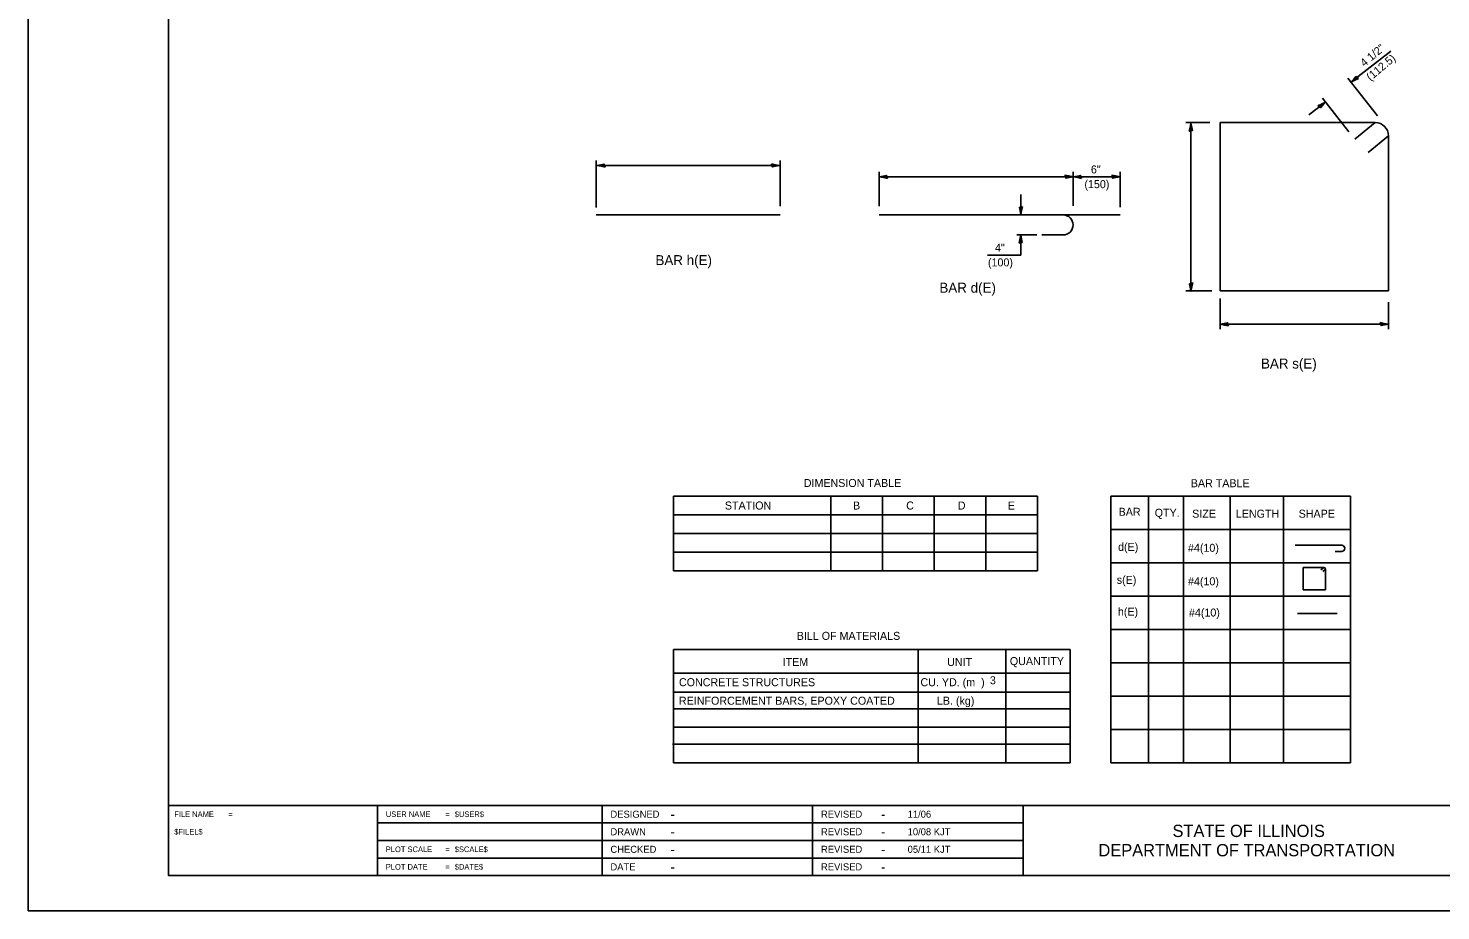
# Model space of a CAD drawing. Extents: x 100149 to 100829, y 99984 to 100424.
# Drawn here: x 100149.2 to 100551.6, y 99983.6 to 100235 of the extents above; entities that cross this region are included whole.
import ezdxf

# ---------------------------------------------------------------- set-up
doc = ezdxf.new("R2010")
doc.units = 0
for name, color, linetype in [('Design_PR_Roadway Dimensions', 7, 'Continuous'), ('Design_PR_Roadway Notes', 7, 'Continuous'), ('Level 43', 7, 'Continuous'), ('Level 49', 7, 'Continuous'), ('Sheets_50 Reference Boundary', 7, 'Continuous'), ('Sheets_General Details', 7, 'Continuous'), ('Sheets_Printer Plotting Border', 7, 'Continuous')]:
    doc.layers.add(name, color=color, linetype=linetype)

msp = doc.modelspace()

# ---------------------------------------------------------------- linework, layer by layer
at = {"layer": 'Design_PR_Roadway Notes'}
for p, q in [((100333.04, 100101.68), (100333.04, 100080.4)), ((100436.77, 100101.68), (100333.04, 100101.68)), ((100377.87, 100101.68), (100377.87, 100080.4)), ((100392.59, 100101.68), (100392.59, 100080.4)), ((100407.32, 100101.68), (100407.32, 100080.4)), ((100422.04, 100101.68), (100422.04, 100080.4)), ((100436.77, 100101.68), (100436.77, 100080.4)), ((100457.61, 100101.68), (100525.89, 100101.68)), ((100457.61, 100101.68), (100457.61, 100025.68)), ((100468.36, 100101.68), (100468.36, 100025.68)), ((100478.32, 100101.68), (100478.32, 100025.68)), ((100491.62, 100101.68), (100491.62, 100025.68)), ((100506.81, 100101.68), (100506.81, 100025.68)), ((100525.89, 100101.68), (100525.89, 100025.68)), ((100436.77, 100096.36), (100333.04, 100096.36)), ((100457.61, 100092.18), (100525.89, 100092.18)), ((100436.77, 100091.04), (100333.04, 100091.04)), ((100436.77, 100085.72), (100333.04, 100085.72)), ((100510.19, 100087.74), (100523.41, 100087.74)), ((100523.41, 100085.93), (100521.5, 100085.93)), ((100436.77, 100080.4), (100333.04, 100080.4)), ((100457.61, 100082.68), (100525.89, 100082.68)), ((100512.38, 100081.37), (100518.28, 100081.37)), ((100512.38, 100074.96), (100512.38, 100081.37)), ((100518.28, 100081.37), (100517.5, 100080.73)), ((100518.79, 100080.86), (100518.01, 100080.22)), ((100518.79, 100074.96), (100518.79, 100080.86)), ((100457.61, 100073.18), (100525.89, 100073.18)), ((100512.38, 100074.96), (100518.79, 100074.96)), ((100510.77, 100068.26), (100522.14, 100068.26)), ((100457.61, 100063.68), (100525.89, 100063.68)), ((100446.01, 100057.98), (100333.04, 100057.98)), ((100333.04, 100057.98), (100333.04, 100025.68)), ((100402.73, 100057.98), (100402.73, 100025.68)), ((100427.73, 100057.98), (100427.73, 100025.68)), ((100446.01, 100057.98), (100446.01, 100025.68)), ((100457.61, 100054.18), (100525.89, 100054.18)), ((100446.01, 100051.27), (100333.04, 100051.27)), ((100446.01, 100045.83), (100333.04, 100045.83)), ((100457.61, 100044.68), (100525.89, 100044.68)), ((100446.01, 100041.06), (100333.04, 100041.06)), ((100446.01, 100035.9), (100333.04, 100035.9)), ((100457.61, 100035.18), (100525.89, 100035.18)), ((100446.01, 100031.01), (100332.76, 100031.01)), ((100446.01, 100025.68), (100333.04, 100025.68)), ((100457.61, 100025.68), (100525.89, 100025.68))]:
    msp.add_line(p, q, dxfattribs=at)
for centre, radius, start in [((100523.41, 100086.83), 0.902, 270), ((100518.28, 100080.86), 0.507, 0)]:
    msp.add_arc(centre, radius, start, 90, dxfattribs=at)
at = {"layer": 'Level 43'}
for p, q in [((100526.05, 100219.61), (100537.41, 100228.47)), ((100533.57, 100209.99), (100525.18, 100220.73)), ((100514.08, 100210.26), (100518.82, 100213.95)), ((100525.47, 100205.44), (100517.94, 100215.08)), ((100485.8, 100208.13), (100479.03, 100208.13)), ((100480.45, 100207.91), (100480.45, 100160.03)), ((100311, 100183.91), (100311, 100197.3)), ((100363.41, 100184.28), (100363.41, 100197.3)), ((100311.14, 100195.87), (100363.28, 100195.87)), ((100391.62, 100184.28), (100391.62, 100194.08)), ((100446.87, 100184.37), (100446.87, 100194.08)), ((100460.28, 100184.01), (100460.28, 100194.08)), ((100446.91, 100192.65), (100391.62, 100192.65)), ((100446.91, 100192.65), (100460.24, 100192.65)), ((100431.96, 100181.83), (100431.96, 100187.57)), ((100436.55, 100176.09), (100430.87, 100176.09)), ((100431.96, 100170.35), (100431.96, 100176.09)), ((100422.44, 100170.35), (100431.96, 100170.35)), ((100486.41, 100160.12), (100479.03, 100160.12)), ((100488.74, 100158.03), (100488.74, 100149.24)), ((100536.75, 100156.96), (100536.75, 100149.24)), ((100488.74, 100150.66), (100536.75, 100150.66))]:
    msp.add_line(p, q, dxfattribs=at)
for points in [[(100528.23, 100220.68), (100527.8, 100220.92), (100527.47, 100221.22), (100526.86, 100220.5), (100526.05, 100219.61), (100527.19, 100220.21)], [(100516.64, 100212.88), (100517.07, 100212.64), (100517.4, 100212.34), (100518.01, 100213.06), (100518.82, 100213.95), (100517.68, 100213.36)], [(100479.96, 100205.54), (100480.41, 100205.73), (100480.85, 100205.8), (100480.66, 100206.72), (100480.45, 100207.91), (100480.22, 100206.64)], [(100313.51, 100195.38), (100313.32, 100195.83), (100313.24, 100196.27), (100312.32, 100196.08), (100311.14, 100195.87), (100312.4, 100195.64)], [(100360.91, 100196.37), (100361.1, 100195.91), (100361.17, 100195.48), (100362.09, 100195.67), (100363.28, 100195.87), (100362.01, 100196.1)], [(100393.99, 100192.16), (100393.8, 100192.61), (100393.72, 100193.05), (100392.8, 100192.86), (100391.62, 100192.65), (100392.88, 100192.42)], [(100444.54, 100193.15), (100444.73, 100192.69), (100444.81, 100192.26), (100445.73, 100192.45), (100446.91, 100192.65), (100445.65, 100192.88)], [(100449.29, 100192.16), (100449.1, 100192.61), (100449.02, 100193.05), (100448.1, 100192.86), (100446.91, 100192.65), (100448.18, 100192.42)], [(100457.87, 100193.15), (100458.06, 100192.69), (100458.13, 100192.26), (100459.05, 100192.45), (100460.24, 100192.65), (100458.97, 100192.88)], [(100432.45, 100184.2), (100432, 100184.01), (100431.56, 100183.94), (100431.75, 100183.02), (100431.96, 100181.83), (100432.19, 100183.1)], [(100431.46, 100173.72), (100431.92, 100173.91), (100432.35, 100173.98), (100432.16, 100174.9), (100431.96, 100176.09), (100431.73, 100174.82)], [(100480.95, 100162.4), (100480.49, 100162.21), (100480.06, 100162.14), (100480.25, 100161.22), (100480.45, 100160.03), (100480.68, 100161.3)], [(100491.15, 100150.16), (100490.96, 100150.62), (100490.88, 100151.06), (100489.96, 100150.87), (100488.77, 100150.66), (100490.04, 100150.43)], [(100534.38, 100151.16), (100534.57, 100150.7), (100534.64, 100150.26), (100535.56, 100150.46), (100536.75, 100150.66), (100535.48, 100150.89)]]:
    msp.add_lwpolyline(points, close=True, dxfattribs=at)
at = {"layer": 'Level 49'}
for p, q in [((100488.74, 100208.13), (100532.95, 100208.13)), ((100488.74, 100160.12), (100488.74, 100208.13)), ((100532.95, 100208.13), (100527.1, 100203.35)), ((100536.75, 100204.33), (100530.9, 100199.55)), ((100536.75, 100160.12), (100536.75, 100204.33)), ((100311, 100181.79), (100363.41, 100181.79)), ((100391.61, 100181.79), (100444.02, 100181.79)), ((100444.02, 100181.79), (100460.28, 100181.79)), ((100444.02, 100176.09), (100437.99, 100176.09)), ((100488.74, 100160.12), (100536.75, 100160.12))]:
    msp.add_line(p, q, dxfattribs=at)
for centre, radius, start in [((100532.95, 100204.33), 3.8, 0), ((100444.02, 100178.94), 2.85, 270)]:
    msp.add_arc(centre, radius, start, 90, dxfattribs=at)
at = {"layer": 'Sheets_50 Reference Boundary'}
msp.add_lwpolyline([(100189.16, 100413.58), (100819.16, 100413.58), (100819.16, 100013.58), (100189.16, 100013.58)], close=True, dxfattribs=at)
at = {"layer": 'Sheets_General Details'}
for p, q in [((100149.16, 100423.58), (100149.16, 99983.58)), ((100189.16, 100013.58), (100819.16, 100013.58)), ((100248.65, 100013.58), (100248.65, 99993.58)), ((100312.65, 100013.58), (100312.65, 99993.58)), ((100372.65, 100013.58), (100372.65, 99993.58)), ((100432.65, 100013.58), (100432.65, 99993.58)), ((100248.65, 100008.58), (100432.65, 100008.58)), ((100248.65, 100003.58), (100432.65, 100003.58)), ((100248.65, 99998.58), (100432.65, 99998.58)), ((100829.16, 99983.58), (100149.16, 99983.58))]:
    msp.add_line(p, q, dxfattribs=at)
msp.add_lwpolyline([(100189.16, 100413.58), (100819.16, 100413.58), (100819.16, 99993.58), (100189.16, 99993.58)], close=True, dxfattribs=at)
at = {"layer": 'Sheets_Printer Plotting Border'}
msp.add_lwpolyline([(100149.16, 99983.58), (100829.16, 99983.58), (100829.16, 100423.58), (100149.16, 100423.58)], close=True, dxfattribs=at)

# ---------------------------------------------------------------- texts
at = {"layer": 'Design_PR_Roadway Dimensions'}
for s, p in [('4 1/2"', (100529.86, 100223.85)), ('(112.5)', (100531.59, 100219.84))]:
    msp.add_text(s, height=2.28, rotation=40, dxfattribs=at).set_placement(p)
for s, p in [('6"', (100451.95, 100193.6)), ('(150)', (100450.1, 100189.42)), ('4"', (100424.61, 100171.31)), ('(100)', (100422.61, 100167.13))]:
    msp.add_text(s, height=2.28, dxfattribs=at).set_placement(p)
at = {"layer": 'Design_PR_Roadway Notes'}
for s, height, p in [('BAR h(E)', 2.85, (100327.88, 100167.48)), ('BAR d(E)', 2.85, (100408.78, 100159.63)), ('BAR s(E)', 2.85, (100500.41, 100138.03)), ('DIMENSION TABLE', 2.28, (100370.13, 100104.29)), ('BAR TABLE', 2.28, (100480.4, 100104.23)), ('STATION', 2.28, (100347.65, 100097.87)), ('B', 2.28, (100384.17, 100097.87)), ('C', 2.28, (100399.32, 100097.87)), ('D', 2.28, (100414.02, 100097.87)), ('E', 2.28, (100428.25, 100097.87)), ('BAR', 2.28, (100459.85, 100096.09)), ('QTY.', 2.28, (100470.12, 100095.81)), ('SIZE', 2.28, (100480.8, 100095.54)), ('LENGTH', 2.28, (100493.23, 100095.54)), ('SHAPE', 2.28, (100511.13, 100095.54)), ('d(E)', 2.28, (100459.69, 100086.1)), ('#4(10)', 2.28, (100479.6, 100085.82)), ('s(E)', 2.28, (100459.31, 100076.7)), ('#4(10)', 2.28, (100479.6, 100076.27)), ('h(E)', 2.28, (100459.63, 100067.64)), ('#4(10)', 2.28, (100479.88, 100067.39)), ('BILL OF MATERIALS', 2.28, (100368.13, 100060.74)), ('ITEM', 2.28, (100364.12, 100053.3)), ('UNIT', 2.28, (100410.98, 100053.3)), ('QUANTITY', 2.28, (100428.85, 100053.56)), ('CONCRETE STRUCTURES', 2.28, (100334.57, 100047.54)), ('CU. YD. (m  )', 2.28, (100403.38, 100047.54)), ('3', 2.28, (100423.16, 100048.09)), ('REINFORCEMENT BARS, EPOXY COATED', 2.28, (100334.56, 100042.27)), ('LB. (kg)', 2.28, (100408.07, 100042.27))]:
    msp.add_text(s, height=height, dxfattribs=at).set_placement(p)
at = {"layer": 'Sheets_General Details'}
for s, p in [('FILE NAME', (100190.76, 100010.28)), ('USER NAME', (100251.05, 100010.28)), ('$USER$', (100270.69, 100010.28)), ('=', (100206.21, 100010.28)), ('=', (100268, 100010.28)), ('$FILEL$', (100190.76, 100005.28)), ('PLOT SCALE', (100251.05, 100000.28)), ('=', (100268, 100000.28)), ('$SCALE$', (100270.69, 100000.28)), ('PLOT DATE', (100251.05, 99995.28)), ('=', (100268, 99995.28)), ('$DATE$', (100270.69, 99995.28))]:
    msp.add_text(s, height=1.6, rotation=360, dxfattribs=at).set_placement(p)
for s, height, p in [('DESIGNED', 2, (100315.05, 100010.08)), ('REVISED', 2, (100375.05, 100010.08)), ('11/06', 2, (100399.73, 100010.08)), ('-', 2.8, (100332.13, 100009.68)), ('-', 2.8, (100392.13, 100009.68)), ('STATE OF ILLINOIS', 3.5, (100475.19, 100004.58)), ('DRAWN', 2, (100315.05, 100005.08)), ('-', 2.8, (100332.13, 100004.68)), ('REVISED', 2, (100375.05, 100005.08)), ('-', 2.8, (100392.13, 100004.68)), ('10/08 KJT   ', 2, (100399.73, 100005.08)), ('CHECKED', 2, (100315.05, 100000.08)), ('-', 2.8, (100332.13, 99999.68)), ('REVISED', 2, (100375.05, 100000.08)), ('-', 2.8, (100392.13, 99999.68)), ('05/11 KJT', 2, (100399.73, 100000.08)), ('DEPARTMENT OF TRANSPORTATION', 3.5, (100454.09, 99999.08)), ('DATE', 2, (100315.05, 99995.08)), ('-', 2.8, (100332.13, 99994.68)), ('REVISED', 2, (100375.05, 99995.08)), ('-', 2.8, (100392.13, 99994.68))]:
    msp.add_text(s, height=height, dxfattribs=at).set_placement(p)

doc.saveas('drawing.dxf')
